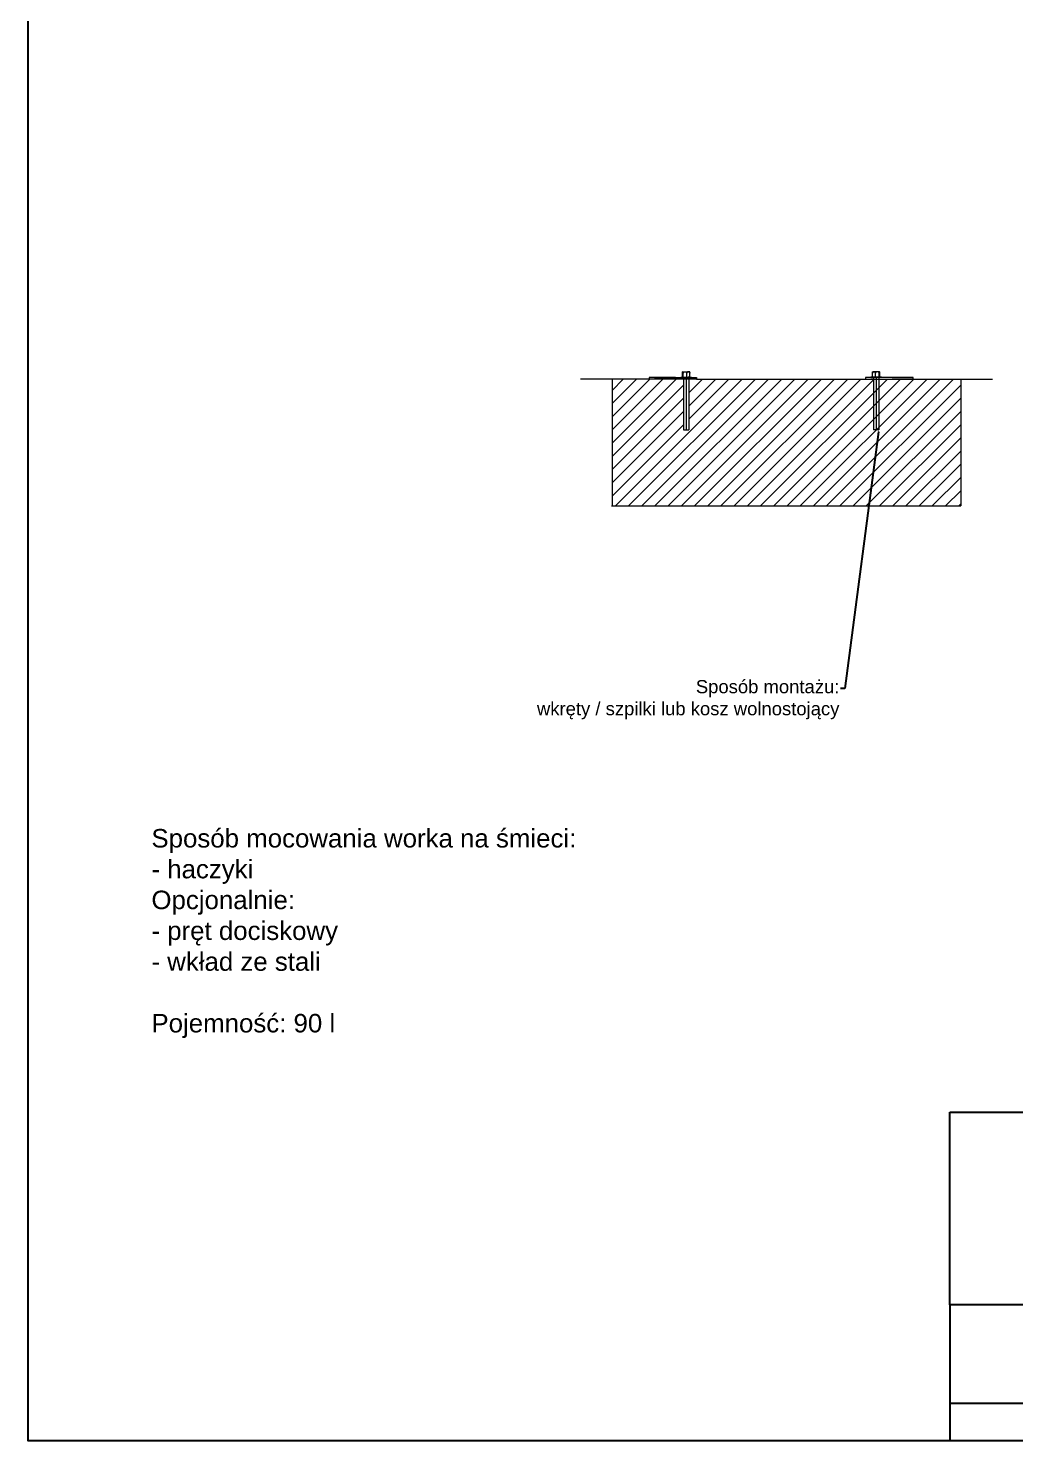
# Model space of a CAD drawing. Header units: millimetres. Extents: x 11885 to 15623, y 15829 to 21768.
# Drawn here: x 11885 to 13754, y 15829 to 18503 of the extents above; entities that cross this region are included whole.
import ezdxf
from ezdxf import colors
from ezdxf.entities.mleader import LeaderData, LeaderLine
from ezdxf.math import Vec2, Vec3

# ---------------------------------------------------------------- set-up
doc = ezdxf.new("R2010")
doc.units = ezdxf.units.MM
doc.header["$LTSCALE"] = 3
doc.layers.add('Krawędzie widoczneARTUR', color=7, linetype='Continuous', lineweight=50)
doc.layers.add('stal', color=7, linetype='Continuous', lineweight=20)
doc.styles.get("Standard").update_dxf_attribs({"font": 'arial.ttf'})
picture_1 = doc.add_image_def('image1.png', size_in_pixel=(179, 67))

msp = doc.modelspace()

# ---------------------------------------------------------------- hatches: boundary and pattern name
at = {"lineweight": 9}
h = msp.add_hatch(dxfattribs=at)
h.set_pattern_fill('JIS_WOOD', color=256, scale=25)
h.set_pattern_definition([(45, (10548.093, 15875.927), (-12.5, 12.5), [])])
h.paths.add_polyline_path([(13504.6, 17838.9), (13489.9, 17838.9), (13149.9, 17838.9), (13135.2, 17838.9), (13135.2, 17742.8), (13124.9, 17742.9), (13124.9, 17838.9), (13069.9, 17838.9), (12989.9, 17838.9), (12989.9, 17598.9), (13649.9, 17598.9), (13649.9, 17838.9), (13569.9, 17838.9), (13514.9, 17838.9), (13514.9, 17838.9), (13504.6, 17838.9)])

# ---------------------------------------------------------------- linework, layer by layer
for p, q in [((13069.9, 17838.9), (12929.9, 17838.9)), ((13069.9, 17838.9), (12989.9, 17838.9)), ((12989.9, 17838.9), (12989.9, 17598.9)), ((13109.9, 17841.9), (13059.9, 17841.9)), ((13059.9, 17841.9), (13059.9, 17838.9)), ((13069.9, 17841.9), (13109.9, 17841.9)), ((13069.9, 17841.9), (13149.9, 17841.9)), ((13149.9, 17838.9), (13069.9, 17838.9)), ((13149.9, 17841.9), (13149.9, 17838.9)), ((13149.9, 17841.9), (13149.9, 17838.9)), ((13149.9, 17838.9), (13489.9, 17838.9)), ((13509.9, 17841.9), (13469.9, 17841.9)), ((13469.9, 17841.9), (13469.9, 17838.9)), ((13559.9, 17841.9), (13479.9, 17841.9)), ((13479.9, 17838.9), (13559.9, 17838.9)), ((13549.9, 17841.9), (13499.9, 17841.9)), ((13519.9, 17841.9), (13559.9, 17841.9)), ((13559.9, 17838.9), (13559.9, 17841.9)), ((13559.9, 17838.9), (13709.9, 17838.9)), ((13569.9, 17838.9), (13649.9, 17838.9)), ((13649.9, 17838.9), (13649.9, 17598.9)), ((12988.8, 17598.9), (13649.9, 17598.9))]:
    msp.add_line(p, q, dxfattribs=at)
for p, q in [((13629.4, 16086.5), (13629.4, 16451.1)), ((13629.4, 16086.5), (13629.4, 15829.4)), ((15623, 15899.9), (13629.4, 15899.9))]:
    msp.add_line(p, q)
msp.add_lwpolyline([(11884.7, 21767.6), (15623.3, 21767.6), (15623.3, 15829.4), (11884.7, 15829.4)], close=True)
at = {"layer": 'Krawędzie widoczneARTUR', "lineweight": 9}
for p, q in [((13119.9, 17842.9), (13140.2, 17842.9)), ((13119.9, 17842.9), (13119.9, 17841.9)), ((13123.1, 17843.6), (13123.1, 17850.6)), ((13123.9, 17853.1), (13135.8, 17853.1)), ((13124.2, 17843.6), (13124.2, 17850.6)), ((13125.2, 17842.9), (13125.2, 17841.9)), ((13131.2, 17843.6), (13131.2, 17850.6)), ((13135.8, 17853.1), (13136.4, 17853.1)), ((13137.1, 17843.6), (13137.1, 17850.6)), ((13499.9, 17842.9), (13479.6, 17842.9)), ((13482.7, 17843.6), (13482.7, 17850.6)), ((13484, 17853.1), (13483.4, 17853.1)), ((13495.9, 17853.1), (13484, 17853.1)), ((13488.6, 17843.6), (13488.6, 17850.6)), ((13494.6, 17842.9), (13494.6, 17841.9)), ((13495.6, 17843.6), (13495.6, 17850.6)), ((13496.7, 17843.6), (13496.7, 17850.6)), ((13499.9, 17842.9), (13499.9, 17841.9))]:
    msp.add_line(p, q, dxfattribs=at)
at = {"layer": 'Krawędzie widoczneARTUR', "lineweight": 9, "flags": 128}
for points in [[(13123.1, 17850.6), (13123.1, 17851), (13123.2, 17851.3), (13123.2, 17851.7), (13123.3, 17851.9), (13123.3, 17852.2), (13123.3, 17852.4), (13123.4, 17852.6), (13123.4, 17852.7), (13123.5, 17852.8), (13123.6, 17852.9), (13123.6, 17852.9), (13123.7, 17852.9), (13123.7, 17852.9), (13123.8, 17852.9), (13123.9, 17852.8), (13123.9, 17852.7), (13124, 17852.6), (13124, 17852.4), (13124.1, 17852.2), (13124.1, 17851.9), (13124.1, 17851.7), (13124.2, 17851.3), (13124.2, 17851), (13124.2, 17850.6)], [(13123.1, 17843.6), (13123.1, 17843.6), (13123.1, 17843.6), (13123.1, 17843.5), (13123.1, 17843.5), (13123.1, 17843.5), (13123.1, 17843.4), (13123.1, 17843.4), (13123.1, 17843.4), (13123.1, 17843.3), (13123.2, 17843.3), (13123.2, 17843.3), (13123.2, 17843.3), (13123.2, 17843.2), (13123.2, 17843.2), (13123.2, 17843.2), (13123.2, 17843.1), (13123.2, 17843.1), (13123.2, 17843.1), (13123.2, 17843), (13123.2, 17843), (13123.2, 17843), (13123.3, 17842.9), (13123.3, 17842.9), (13123.3, 17842.9)], [(13123.9, 17853.1), (13123.7, 17853), (13123.5, 17852.8)], [(13124.2, 17850.6), (13124.4, 17851), (13124.5, 17851.3), (13124.7, 17851.6), (13125, 17851.9), (13125.3, 17852.2), (13125.6, 17852.4), (13125.9, 17852.6), (13126.3, 17852.7), (13126.6, 17852.8), (13127, 17852.8), (13127.3, 17852.9), (13127.7, 17852.9), (13128.1, 17852.9), (13128.4, 17852.9), (13128.8, 17852.8), (13129.2, 17852.7), (13129.5, 17852.6), (13129.9, 17852.4), (13130.2, 17852.2), (13130.5, 17851.9), (13130.7, 17851.7), (13130.9, 17851.3), (13131.1, 17851), (13131.2, 17850.6)], [(13124.2, 17843.6), (13124.2, 17843.6), (13124.2, 17843.6), (13124.2, 17843.5), (13124.2, 17843.5), (13124.2, 17843.5), (13124.2, 17843.4), (13124.2, 17843.4), (13124.2, 17843.4), (13124.2, 17843.3), (13124.3, 17843.3), (13124.3, 17843.3), (13124.3, 17843.3), (13124.3, 17843.2), (13124.3, 17843.2), (13124.3, 17843.2), (13124.3, 17843.1), (13124.3, 17843.1), (13124.3, 17843.1), (13124.3, 17843), (13124.3, 17843), (13124.3, 17843), (13124.3, 17842.9), (13124.4, 17842.9), (13124.4, 17842.9)], [(13136.9, 17851.3), (13136.8, 17851.5), (13136.6, 17851.8), (13136.4, 17852), (13136.2, 17852.2), (13136, 17852.4), (13135.8, 17852.5), (13135.5, 17852.6), (13135.3, 17852.7), (13135, 17852.8), (13134.8, 17852.9), (13134.5, 17852.9), (13134.3, 17852.9), (13134, 17852.9), (13133.8, 17852.9), (13133.5, 17852.8), (13133.3, 17852.8), (13133, 17852.7), (13132.8, 17852.6), (13132.5, 17852.5), (13132.2, 17852.3), (13131.9, 17852), (13131.6, 17851.6), (13131.4, 17851.1), (13131.2, 17850.6)], [(13131.2, 17843.6), (13131.2, 17843.6), (13131.2, 17843.6), (13131.2, 17843.5), (13131.2, 17843.5), (13131.2, 17843.5), (13131.2, 17843.4), (13131.2, 17843.4), (13131.2, 17843.4), (13131.2, 17843.3), (13131.2, 17843.3), (13131.2, 17843.3), (13131.2, 17843.3), (13131.2, 17843.2), (13131.2, 17843.2), (13131.2, 17843.2), (13131.2, 17843.1), (13131.2, 17843.1), (13131.2, 17843.1), (13131.2, 17843), (13131.2, 17843), (13131.2, 17843), (13131.2, 17842.9), (13131.2, 17842.9), (13131.2, 17842.9)], [(13136.7, 17852.8), (13136.6, 17853), (13136.4, 17853.1)], [(13137.1, 17850.6), (13137.1, 17850.8), (13137.1, 17850.9), (13137.1, 17851.1), (13137.1, 17851.2), (13137.1, 17851.3), (13137.1, 17851.5), (13137.1, 17851.6), (13137, 17851.7), (13137, 17851.8), (13137, 17851.9), (13137, 17852), (13137, 17852.1), (13137, 17852.2), (13136.9, 17852.3), (13136.9, 17852.4), (13136.9, 17852.5), (13136.9, 17852.5), (13136.9, 17852.6), (13136.8, 17852.6), (13136.8, 17852.7), (13136.8, 17852.7), (13136.8, 17852.8), (13136.7, 17852.8), (13136.7, 17852.8)], [(13136.9, 17851.3), (13136.9, 17851.2), (13136.9, 17851.2), (13136.9, 17851.2), (13137, 17851.2), (13137, 17851.1), (13137, 17851.1), (13137, 17851.1), (13137, 17851), (13137, 17851), (13137, 17851), (13137, 17851), (13137, 17850.9), (13137, 17850.9), (13137.1, 17850.9), (13137.1, 17850.9), (13137.1, 17850.8), (13137.1, 17850.8), (13137.1, 17850.8), (13137.1, 17850.8), (13137.1, 17850.7), (13137.1, 17850.7), (13137.1, 17850.7), (13137.1, 17850.6), (13137.1, 17850.6)], [(13137.1, 17843.6), (13137.1, 17843.6), (13137.1, 17843.6), (13137.1, 17843.5), (13137.1, 17843.5), (13137.1, 17843.5), (13137.1, 17843.4), (13137.1, 17843.4), (13137.1, 17843.4), (13137.1, 17843.3), (13137.1, 17843.3), (13137.1, 17843.3), (13137.1, 17843.3), (13137.1, 17843.2), (13137.1, 17843.2), (13137.1, 17843.2), (13137.1, 17843.1), (13137.1, 17843.1), (13137, 17843.1), (13137, 17843), (13137, 17843), (13137, 17843), (13137, 17842.9), (13137, 17842.9), (13137, 17842.9)], [(13482.7, 17850.6), (13482.7, 17850.8), (13482.7, 17850.9), (13482.7, 17851.1), (13482.7, 17851.2), (13482.7, 17851.3), (13482.8, 17851.5), (13482.8, 17851.6), (13482.8, 17851.7), (13482.8, 17851.8), (13482.8, 17851.9), (13482.8, 17852), (13482.8, 17852.1), (13482.9, 17852.2), (13482.9, 17852.3), (13482.9, 17852.4), (13482.9, 17852.5), (13482.9, 17852.5), (13483, 17852.6), (13483, 17852.6), (13483, 17852.7), (13483, 17852.7), (13483.1, 17852.8), (13483.1, 17852.8), (13483.1, 17852.8)], [(13482.9, 17851.3), (13482.9, 17851.2), (13482.9, 17851.2), (13482.9, 17851.2), (13482.9, 17851.2), (13482.9, 17851.1), (13482.8, 17851.1), (13482.8, 17851.1), (13482.8, 17851), (13482.8, 17851), (13482.8, 17851), (13482.8, 17851), (13482.8, 17850.9), (13482.8, 17850.9), (13482.8, 17850.9), (13482.8, 17850.9), (13482.8, 17850.8), (13482.7, 17850.8), (13482.7, 17850.8), (13482.7, 17850.8), (13482.7, 17850.7), (13482.7, 17850.7), (13482.7, 17850.7), (13482.7, 17850.6), (13482.7, 17850.6)], [(13482.7, 17843.6), (13482.7, 17843.6), (13482.7, 17843.6), (13482.7, 17843.5), (13482.7, 17843.5), (13482.7, 17843.5), (13482.7, 17843.4), (13482.7, 17843.4), (13482.7, 17843.4), (13482.7, 17843.3), (13482.7, 17843.3), (13482.7, 17843.3), (13482.7, 17843.3), (13482.7, 17843.2), (13482.7, 17843.2), (13482.7, 17843.2), (13482.8, 17843.1), (13482.8, 17843.1), (13482.8, 17843.1), (13482.8, 17843), (13482.8, 17843), (13482.8, 17843), (13482.8, 17842.9), (13482.8, 17842.9), (13482.8, 17842.9)], [(13482.9, 17851.3), (13483.1, 17851.5), (13483.2, 17851.8), (13483.4, 17852), (13483.6, 17852.2), (13483.8, 17852.4), (13484, 17852.5), (13484.3, 17852.6), (13484.5, 17852.7), (13484.8, 17852.8), (13485, 17852.9), (13485.3, 17852.9), (13485.5, 17852.9), (13485.8, 17852.9), (13486.1, 17852.9), (13486.3, 17852.8), (13486.6, 17852.8), (13486.8, 17852.7), (13487.1, 17852.6), (13487.3, 17852.5), (13487.6, 17852.3), (13487.9, 17852), (13488.2, 17851.6), (13488.4, 17851.1), (13488.6, 17850.6)], [(13483.1, 17852.8), (13483.3, 17853), (13483.4, 17853.1)], [(13495.6, 17850.6), (13495.5, 17851), (13495.3, 17851.3), (13495.1, 17851.6), (13494.8, 17851.9), (13494.6, 17852.2), (13494.2, 17852.4), (13493.9, 17852.6), (13493.6, 17852.7), (13493.2, 17852.8), (13492.9, 17852.8), (13492.5, 17852.9), (13492.1, 17852.9), (13491.8, 17852.9), (13491.4, 17852.9), (13491, 17852.8), (13490.7, 17852.7), (13490.3, 17852.6), (13490, 17852.4), (13489.7, 17852.2), (13489.4, 17851.9), (13489.1, 17851.7), (13488.9, 17851.3), (13488.7, 17851), (13488.6, 17850.6)], [(13488.6, 17843.6), (13488.6, 17843.6), (13488.6, 17843.6), (13488.6, 17843.5), (13488.6, 17843.5), (13488.6, 17843.5), (13488.6, 17843.4), (13488.6, 17843.4), (13488.6, 17843.4), (13488.6, 17843.3), (13488.6, 17843.3), (13488.6, 17843.3), (13488.6, 17843.3), (13488.6, 17843.2), (13488.6, 17843.2), (13488.6, 17843.2), (13488.6, 17843.1), (13488.6, 17843.1), (13488.6, 17843.1), (13488.6, 17843), (13488.6, 17843), (13488.6, 17843), (13488.6, 17842.9), (13488.6, 17842.9), (13488.6, 17842.9)], [(13495.6, 17843.6), (13495.6, 17843.6), (13495.6, 17843.6), (13495.6, 17843.5), (13495.6, 17843.5), (13495.6, 17843.5), (13495.6, 17843.4), (13495.6, 17843.4), (13495.6, 17843.4), (13495.6, 17843.3), (13495.6, 17843.3), (13495.6, 17843.3), (13495.6, 17843.3), (13495.6, 17843.2), (13495.6, 17843.2), (13495.5, 17843.2), (13495.5, 17843.1), (13495.5, 17843.1), (13495.5, 17843.1), (13495.5, 17843), (13495.5, 17843), (13495.5, 17843), (13495.5, 17842.9), (13495.5, 17842.9), (13495.5, 17842.9)], [(13496.7, 17850.6), (13496.7, 17851), (13496.6, 17851.3), (13496.6, 17851.7), (13496.6, 17851.9), (13496.5, 17852.2), (13496.5, 17852.4), (13496.4, 17852.6), (13496.4, 17852.7), (13496.3, 17852.8), (13496.3, 17852.9), (13496.2, 17852.9), (13496.1, 17852.9), (13496.1, 17852.9), (13496, 17852.9), (13496, 17852.8), (13495.9, 17852.7), (13495.9, 17852.6), (13495.8, 17852.4), (13495.8, 17852.2), (13495.7, 17851.9), (13495.7, 17851.7), (13495.6, 17851.3), (13495.6, 17851), (13495.6, 17850.6)], [(13495.9, 17853.1), (13496.1, 17853), (13496.3, 17852.8)], [(13496.7, 17843.6), (13496.7, 17843.6), (13496.7, 17843.6), (13496.7, 17843.5), (13496.7, 17843.5), (13496.7, 17843.5), (13496.7, 17843.4), (13496.7, 17843.4), (13496.7, 17843.4), (13496.7, 17843.3), (13496.7, 17843.3), (13496.7, 17843.3), (13496.7, 17843.3), (13496.7, 17843.2), (13496.6, 17843.2), (13496.6, 17843.2), (13496.6, 17843.1), (13496.6, 17843.1), (13496.6, 17843.1), (13496.6, 17843), (13496.6, 17843), (13496.6, 17843), (13496.6, 17842.9), (13496.6, 17842.9), (13496.5, 17842.9)]]:
    msp.add_lwpolyline(points, dxfattribs=at)
at = {"layer": 'stal', "lineweight": 9}
for p, q in [((13119.9, 17841.9), (13124.9, 17841.9)), ((13124.9, 17841.9), (13124.9, 17742.9)), ((13124.9, 17841.9), (13130.2, 17841.9)), ((13130.2, 17841.9), (13130.2, 17742.9)), ((13137, 17842.9), (13134, 17842.9)), ((13140.2, 17841.9), (13135.2, 17841.9)), ((13135.2, 17841.9), (13135.2, 17742.8)), ((13140.2, 17842.9), (13140.2, 17841.9)), ((13479.6, 17842.9), (13479.6, 17841.9)), ((13479.6, 17841.9), (13484.6, 17841.9)), ((13482.8, 17842.9), (13485.8, 17842.9)), ((13484.6, 17841.9), (13484.6, 17742.8)), ((13494.9, 17841.9), (13489.6, 17841.9)), ((13489.6, 17841.9), (13489.6, 17742.9)), ((13499.9, 17841.9), (13494.9, 17841.9)), ((13494.9, 17841.9), (13494.9, 17742.9)), ((13124.9, 17742.9), (13135.2, 17742.8)), ((13494.9, 17742.9), (13484.6, 17742.8))]:
    msp.add_line(p, q, dxfattribs=at)

# ---------------------------------------------------------------- texts
at = {"insert": (12117.9, 16987.4), "char_height": 35, "attachment_point": 1}
msp.add_mtext_dynamic_manual_height_columns('Sposób mocowania worka na śmieci:\\P- haczyki\\POpcjonalnie:\\P- pręt dociskowy\\P- wkład ze stali\\P\\PPojemność: 90 l', width=1067.547, gutter_width=1, heights=[0], dxfattribs=at)

# ---------------------------------------------------------------- pictures from other files: only their frames are drawn
image = msp.add_image(picture_1, insert=(13629.4, 16086.5), size_in_units=(974, 364.6))
image.dxf.flags = 7

# ---------------------------------------------------------------- leaders
at = {"lineweight": 15}
ml = msp.add_multileader_mtext('Standard', dxfattribs=at)
ml.set_content('Sposób montażu:\\Pwkręty / szpilki lub kosz wolnostojący', color=256)
ml.set_leader_properties()
ml.build(insert=Vec2(0, 0))
ctx = ml.context
ctx.base_point, ctx.char_height, ctx.plane_origin = Vec3(12846, 17253.2), 25, Vec3(13514.9, 17742.9)
ctx.text_align_type = 2
notes = []
notes.append((ctx, [(1, (1, 1, 0), (13430.2, 17253.2), (-1, 0), 8, [(0, [(13494.9, 17742.9)], 0, [])])]))
ctx.mtext.insert, ctx.mtext.alignment, ctx.mtext.flow_direction = Vec3(13420.2, 17269.4), 3, 5
for ctx, leaders in notes:
    for number, flags, end, landing, length, lines in leaders:
        leader = LeaderData()
        leader.index, (leader.has_last_leader_line, leader.has_dogleg_vector, leader.attachment_direction) = number, flags
        leader.last_leader_point, leader.dogleg_vector, leader.dogleg_length = Vec3(end), Vec3(landing), length
        for number, points, colour, breaks in lines:
            line = LeaderLine()
            line.index, line.vertices, line.color, line.breaks = number, Vec3.list(points), colors.encode_raw_color(colour), breaks
            leader.lines.append(line)
        ctx.leaders.append(leader)

doc.saveas('drawing.dxf')
